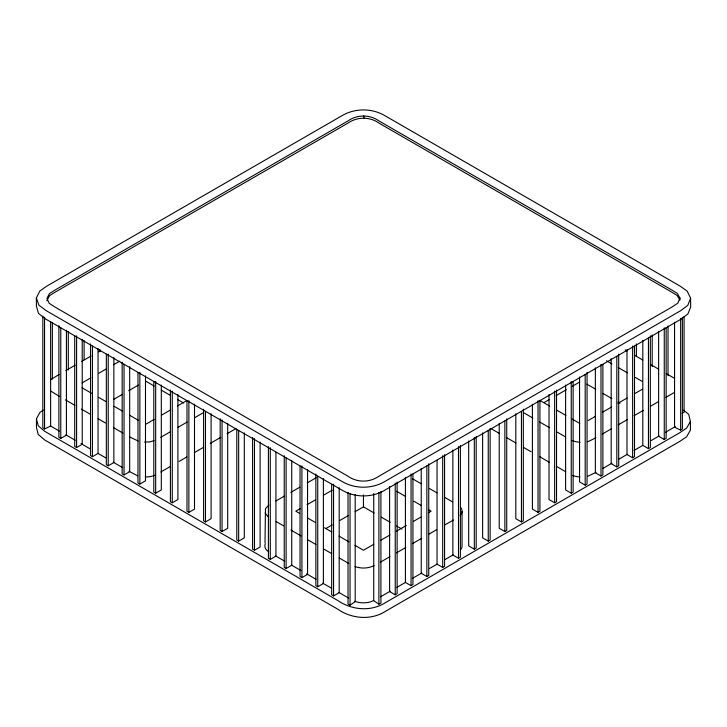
<?xml version="1.0" encoding="UTF-8"?>
<svg xmlns="http://www.w3.org/2000/svg" width="727" height="727" viewBox="0 0 727 727"><rect width="100%" height="100%" fill="white"/><g stroke="black" fill="none" stroke-linecap="round" stroke-linejoin="round"><path stroke-width="1.09" d="M43.275 410.073L39.903 412.436L36.459 418.861L36.459 427.54L38.222 434.455L44.765 440.026L337.946 609.29C351.804 618.895 371.27 620.558 385.673 611.189L679.881 441.334L686.579 436.827L690.405 430.23L690.405 421.542L688.714 414.381L683.671 410.128M265.001 542.805L265.455 508.691L268.908 505.065M462.036 511.626L462.054 546.195A15.985 9.233 0 0 1 460.718 549.612M679.954 298.07L677.891 303.095L671.857 307.103L378.304 476.585C369.28 482.71 356.839 482.583 347.969 476.212L55.288 307.239L49.245 303.332L46.892 298.47L49.445 293.599L55.543 289.746L348.206 120.782C357.175 114.512 369.661 114.421 378.64 120.737L671.103 289.591L677.237 293.354L679.954 298.07L679.927 300.106L676.973 295.335L670.857 291.618L378.94 123.081C369.879 116.556 357.102 116.674 348.015 123.063L55.715 291.818L49.59 295.616L46.873 300.76M690.605 298.215L687.797 305.376L680.726 310.665L384.447 481.719C371.479 489.162 354.74 489.026 341.89 481.383L46.046 310.574L38.949 305.204L36.35 297.97L39.831 291.009L47.001 286.002L341.808 115.793C354.676 108.105 371.488 107.959 384.492 115.439L680.054 286.084L687.233 291.163L690.605 298.215L690.65 307.121L687.869 313.982L681.126 319.108L384.12 490.58C371.424 497.759 355.176 497.686 342.526 490.434L45.292 318.826L38.476 313.392L36.423 306.221L36.35 297.97M690.405 421.542L686.588 428.139L679.872 432.656L385.673 602.51C371.27 611.88 351.795 610.217 337.937 600.602L44.801 431.365L38.222 425.777L36.459 418.861M50.481 379.785L59.123 374.469M348.024 492.497L348.024 604.192L350.05 605.182L355.194 601.665L355.194 494.478M674.565 322.252L674.565 427.176L680.654 430.148L682.371 428.975L682.371 317.281M65.793 370.616L75.172 365.199M81.697 361.437L91.002 356.057M98.445 351.768L100.308 350.696M82.06 382.92L90.848 377.849M98.945 373.178L106.206 368.98M113.476 364.781L119.837 361.11M113.457 399.514L122.409 394.343M128.661 390.735L138.421 385.092M58.896 325.632L58.896 437.327L60.777 438.417L66.411 435.164L66.411 330.231M74.708 335.892L74.708 446.46L76.589 447.55L82.224 444.297L82.224 339.364M145.491 424.404L154.16 419.397M161.821 414.981L170.518 409.955M177.515 405.92L186.276 400.859M90.53 343.898L90.53 455.593L92.411 456.683L98.045 453.421L105.642 457.81M106.342 354.158L106.342 464.726L108.223 465.807L113.857 462.554L113.857 357.629M160.712 437.318L170.591 431.611M178.024 427.322L187.157 422.051M194.418 417.852L203.487 412.627M122.163 362.164L122.163 473.859L124.035 474.94L129.679 471.687L129.679 366.762M137.976 372.424L137.976 482.992L139.857 484.073L145.491 480.82L145.491 375.895M160.821 471.968L170.545 466.352M179.16 461.381L186.775 456.983M194.291 452.648L203.642 447.241M210.221 443.443L220.754 437.363M227.051 433.728L235.975 428.576M153.797 381.548L153.797 492.115L155.669 493.206L161.312 489.953L161.312 385.019M170.391 390.008L170.391 501.703L172.272 502.784L177.906 499.531L177.906 394.607M186.984 400.713L186.984 511.281L188.866 512.371L194.5 509.118L194.5 404.185M203.587 409.174L203.587 520.868L205.468 521.95L211.103 518.696L211.103 413.772M220.181 418.752L220.181 530.446L222.062 531.537L227.696 528.284L227.696 423.35M275.915 500.985L284.275 496.159M290.764 492.415L299.897 487.135M307.157 482.946L316.227 477.712M236.784 429.466L236.784 540.034L238.656 541.115L244.299 537.862L244.299 432.938M300.415 508.536L295.816 511.19L299.333 513.226M307.003 504.729L315.609 499.767M323.46 495.232L332.221 490.171M252.596 437.463L252.596 549.167L254.477 550.248L260.112 546.995L260.112 442.071M268.408 446.596L268.408 558.291L270.29 559.381L275.933 556.128L275.933 452.33M326.178 528.375L332.175 524.921M339.863 520.477L348.36 515.57M355.094 511.681L363.455 506.855L374.16 513.035M544.205 402.504L549.348 399.532M556.182 395.588L566.369 389.708M572.249 386.31L579.755 381.975M284.23 455.729L284.23 567.423L286.111 568.514L291.745 565.261L291.745 460.327M300.042 465.989L300.042 576.556L301.923 577.638L307.557 574.385L307.557 469.46M373.778 544.287L363.455 550.248L355.04 545.386M380.939 540.152L389.99 534.927M396.36 531.255L406.357 525.485M413.59 521.304L420.76 517.17M428.585 512.644L431.102 511.19L428.648 509.772M588.234 420.47L595.331 416.371M602.547 412.209L611.616 406.975M617.986 403.294L627.065 398.051M635.18 393.371L642.268 389.281M315.863 473.995L315.863 585.689L317.735 586.771L323.379 583.517L323.379 478.593M380.385 562.171L389.926 556.664M396.497 552.874L405.82 547.486M412.336 543.723L421.633 538.362M429.075 534.054L436.536 529.747M444.997 524.867L453.384 520.023M595.886 437.754L589.17 441.135A16.076 9.278 0 0 1 587.289 441.634M602.256 434.074L611.689 428.63M618.232 424.85L627.537 419.479M634.053 415.717L643.35 410.346M650.81 406.048L658.289 401.722M665.868 397.351L673.929 392.698M331.676 484.255L331.676 594.822L333.557 595.904L339.191 592.65L339.191 487.726M380.539 596.794L390.208 591.215M396.887 587.361L405.566 582.345M412.245 578.492L421.76 573.003M429.403 568.587L437.145 564.116M445.051 559.545L453.175 554.855M596.095 472.35L587.843 476.221M602.638 468.57L611.97 463.181M618.777 459.255L627.392 454.275M634.053 450.431L642.623 445.487M651.265 440.489L659.098 435.973M665.496 432.283L675.392 426.558M389.599 486.636L389.599 591.569L395.234 594.822L397.115 593.732L397.115 482.037M405.421 477.512L405.421 582.436L411.055 585.689L412.936 584.608L412.936 474.04M421.233 468.379L421.233 573.303L426.867 576.556L428.748 575.475L428.748 463.781M437.045 460.373L437.045 564.17L442.688 567.423L444.57 566.342L444.57 454.648M452.866 450.113L452.866 555.037L458.501 558.291L460.382 557.209L460.382 445.515M468.679 440.98L468.679 545.904L474.322 549.167L476.194 548.076L476.194 436.382M482.619 432.938L482.619 537.862L488.253 541.115L490.134 540.034L490.134 428.339M499.213 423.35L499.213 528.284L504.856 531.537L506.728 530.446L506.728 418.752M515.816 413.772L515.816 518.696L521.45 521.95L523.331 520.868L523.331 409.174M532.409 404.185L532.409 509.118L538.044 512.371L539.925 511.281L539.925 400.713M549.012 394.607L549.012 499.531L554.646 502.784L556.528 501.703L556.528 390.008M565.606 385.019L565.606 489.953L571.24 493.206L573.121 492.115L573.121 381.548M579.546 376.977L579.546 481.901L585.18 485.154L587.062 484.073L587.062 372.378M595.358 367.844L595.358 472.768L600.993 476.031L602.874 474.94L602.874 364.372M611.18 358.711L611.18 463.644L616.814 466.898L618.695 465.807L618.695 354.113M626.992 349.587L626.992 454.511L632.626 457.765L634.507 456.683L634.507 346.116M642.804 340.454L642.804 445.378L648.448 448.632L650.32 447.55L650.32 335.856M658.626 331.321L658.626 436.245L664.26 439.499L666.141 438.417L666.141 327.85M42.829 316.109L42.829 427.803L44.547 428.975L50.636 426.004L50.636 321.616M682.053 413.318L684.08 412.327L684.08 316.427M373.742 493.488L373.742 600.675L378.894 604.192L380.921 603.201L380.921 491.507M374.123 565.57C368.353 568.559 361.074 568.787 355.03 566.524M373.714 600.547L369.752 602.092A15.985 9.233 0 0 1 354.649 601.302M154.015 440.607L149.826 441.934L144.564 442.061M138.121 441.007L129.524 436.882M137.694 475.822L129.024 471.314M625.184 349.869L627.037 350.932M634.435 355.212L642.777 360.019M651.138 364.854L658.626 369.171M666.259 373.578L674.556 378.376M606.472 360.756L611.916 363.9M618.259 367.571L627.301 372.787M635.371 377.449L642.386 381.502M586.78 384.11L595.731 389.272M602.901 393.416L611.87 398.596M618.141 402.213L619.922 403.24M539.67 400.304L549.667 406.075M556.927 410.264L565.933 415.462M572.14 419.052L579.782 423.459M523.585 412.709L532.873 418.07M539.389 421.833L549.667 427.767M557.264 432.156L565.088 436.673M490.825 428.512L499.649 433.61M506.31 437.454L515.934 443.007M523.54 447.396L531.137 451.785M539.716 456.738L549.412 462.336M556.755 466.58L565.724 471.759M412.7 478.875L421.06 483.7M429.439 488.535L436.927 492.861M444.524 497.25L452.348 501.766M396.624 491.288L405.702 496.532M413.827 501.221L420.951 505.329M145.491 381.012L154.26 386.073M161.312 390.145L170.191 395.279M177.343 399.405L183.622 403.031M381.312 517.161L390.281 522.34M396.56 525.966L401.931 529.065M81.978 387.736L91.547 393.262M98.708 397.396L105.933 401.568M114.094 406.284L122.254 410.991M129.479 415.162L138.43 420.333M307.33 517.842L315.427 522.522M324.487 527.747L331.748 531.937M338.991 536.117L348.869 541.824M59.678 396.56L50.736 391.062M65.448 399.886L74.845 405.312M81.351 409.074L90.63 414.426M98.036 418.707L105.424 422.969M113.739 427.767L122.954 433.092M276.151 521.541L283.53 525.803M290.909 530.056L301.069 535.926M307.548 539.661L315.882 544.478M324.224 549.294L331.685 553.601M339.227 557.954L348.742 563.452M59.332 431.075L51.026 426.249M65.775 434.801L75.226 440.244M80.988 443.579L90.502 449.068M113.267 462.218L122.636 467.625M275.506 555.882L284.62 561.144M291.409 565.061L300.933 570.559M306.603 573.839L316.072 579.301M322.733 583.145L331.43 588.17M338.746 592.396L348.524 598.039M268.736 551.729L266.882 550.412A15.994 9.233 0 0 1 265.337 543.66M265.137 512.944L268.027 516.706M363.727 115.802L364.073 117.992M680.654 318.453L680.654 430.148M668.022 326.087L668.022 375.723M664.26 327.804L664.26 439.499M652.201 335.002L652.201 366.599M648.448 338.064L648.448 448.632M636.389 343.926L636.389 356.339M632.626 346.07L632.626 457.765M616.814 356.33L616.814 466.898M600.993 364.327L600.993 476.031M585.18 374.587L585.18 485.154M571.24 381.511L571.24 493.206M554.646 391.09L554.646 502.784M538.044 400.677L538.044 512.371M521.45 411.382L521.45 521.95M504.856 420.969L504.856 531.537M488.253 430.548L488.253 541.115M474.322 437.463L474.322 549.167M458.501 446.596L458.501 558.291M442.688 455.729L442.688 567.423M426.867 465.989L426.867 576.556M411.055 473.995L411.055 585.689M395.234 483.128L395.234 594.822M378.894 492.497L378.894 604.192M363.455 494.923L363.455 506.855M350.05 493.488L350.05 605.182M333.557 484.209L333.557 595.904M317.735 476.203L317.735 586.771M301.923 465.943L301.923 577.638M286.111 457.946L286.111 568.514M270.29 447.687L270.29 559.381M254.477 438.554L254.477 550.248M238.656 430.548L238.656 541.115M222.062 419.842L222.062 531.537M205.468 411.382L205.468 521.95M188.866 400.677L188.866 512.371M172.272 391.09L172.272 502.784M155.669 381.511L155.669 493.206M139.857 372.378L139.857 484.073M124.035 364.372L124.035 474.94M108.223 354.113L108.223 465.807M99.926 349.523L99.926 351.777M98.045 348.497L98.045 453.421M92.411 346.107L92.411 456.683M84.105 340.599L84.105 359.783M76.589 335.856L76.589 447.55M68.293 331.685L68.293 370.043M60.777 327.85L60.777 438.417M52.353 322.697L52.353 379.112M44.547 317.281L44.547 428.975M460.709 507.464A16.076 9.278 0 0 1 460.064 515.661M580.082 442.243A16.076 9.278 0 0 1 572.004 440.517M579.91 476.948A15.985 9.233 0 0 1 572.703 475.494M154.824 475.258A15.994 9.233 0 0 1 145.382 476.994"/></g></svg>
